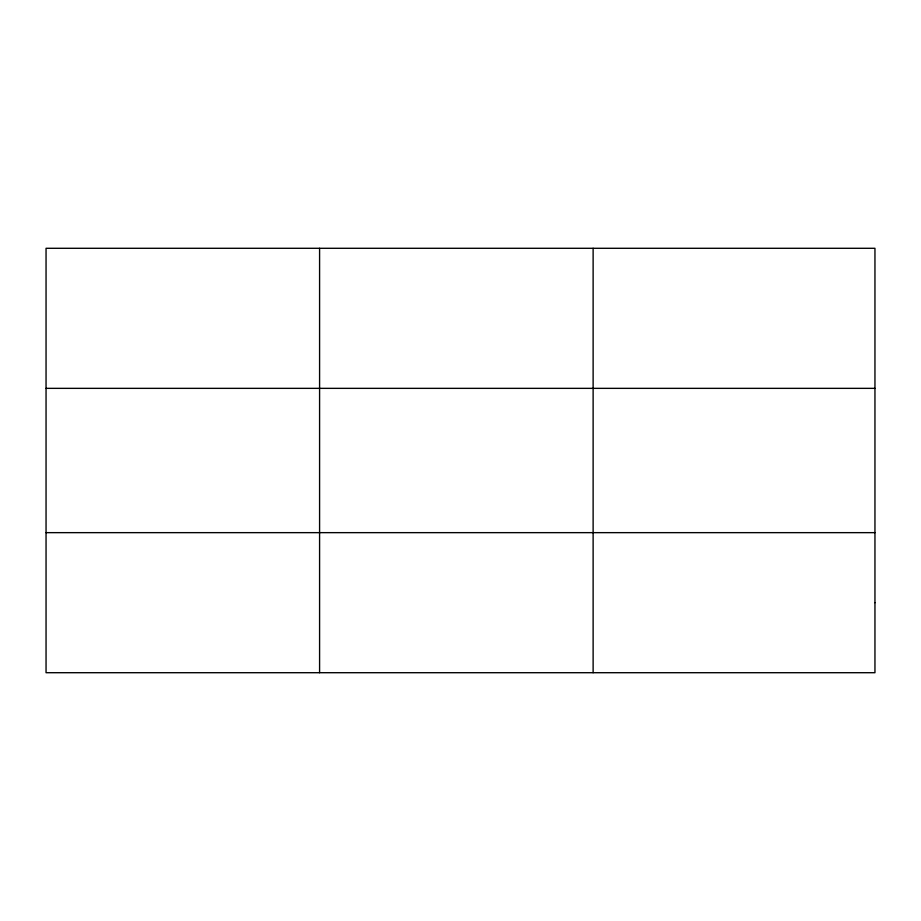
<?xml version="1.0" encoding="UTF-8"?>
<svg xmlns="http://www.w3.org/2000/svg" width="921" height="921" viewBox="0 0 921 921"><rect width="100%" height="100%" fill="white"/><g stroke="black" fill="none" stroke-linecap="round" stroke-linejoin="round"><path stroke-width="1.38" d="M319.587 248.29L319.587 672.71M593.124 248.29L593.124 672.71M46.05 388.351L874.95 388.351M46.05 532.649L874.95 532.649M874.95 602.679L874.95 672.71L46.05 672.71L46.05 248.29L874.95 248.29L874.95 602.679"/></g></svg>
